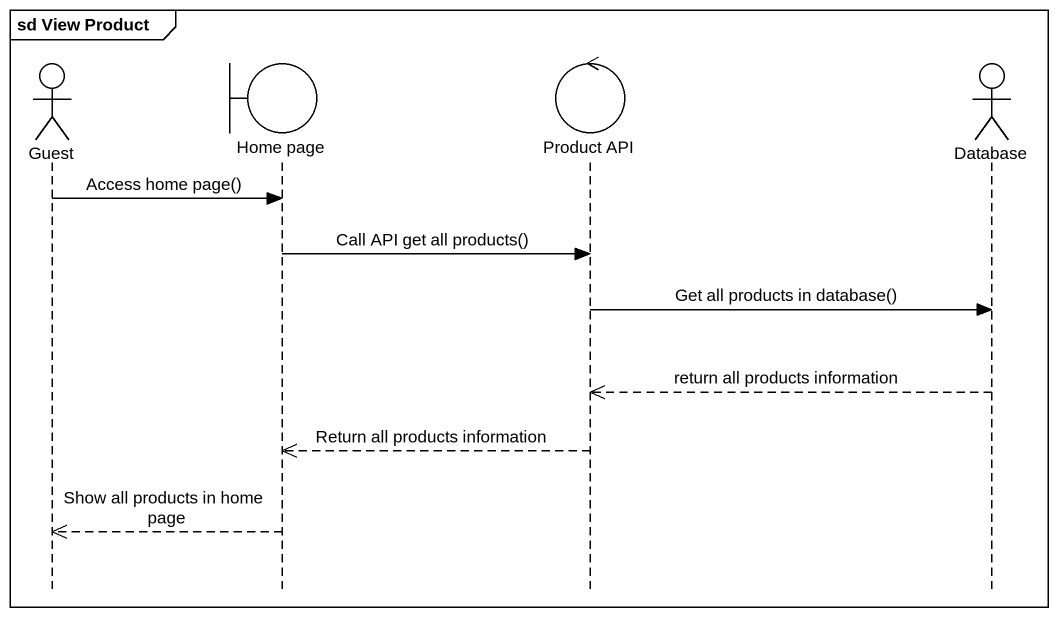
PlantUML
@startuml
mainframe sd View Product
hide footbox
actor Guest
boundary "Home page" as Home_page
control "Product API" as Product_API
actor "Database" as Database_

Guest -> Home_page : Access home page()
Home_page -> Product_API : Call API get all products()
Product_API -> Database_ : Get all products in database()
Database_ -->> Product_API : return all products information
Product_API -->> Home_page : Return all products information
Home_page -->> Guest : Show all products in home page
@enduml
